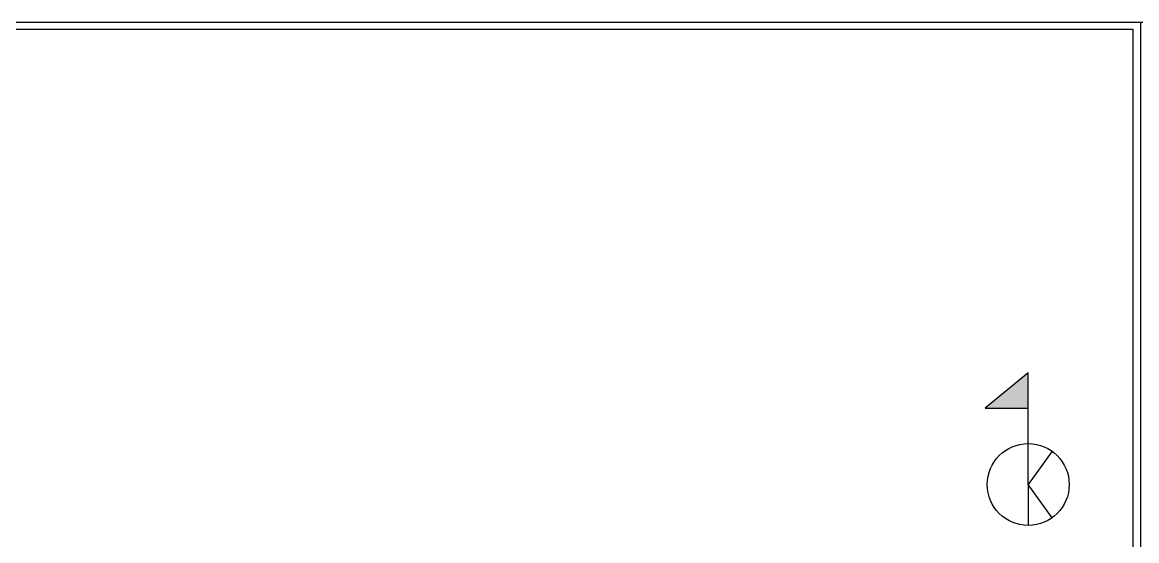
# Model space of a CAD drawing. Header units: millimetres. Extents: x 2232 to 85269, y -3593 to 5869.
# Drawn here: x 4351 to 7216, y 4534 to 5869 of the extents above; entities that cross this region are included whole.
import ezdxf

# ---------------------------------------------------------------- set-up
doc = ezdxf.new("R2010")
doc.units = ezdxf.units.MM
doc.layers.add('çerceve', color=4, linetype='Continuous', lineweight=30)
doc.layers.add('ÖLÇÜ İÇ', color=7, linetype='Continuous', lineweight=9)

msp = doc.modelspace()

# ---------------------------------------------------------------- hatches: boundary and pattern name
at = {"layer": 'ÖLÇÜ İÇ', "lineweight": 30}
h = msp.add_hatch(color=3, dxfattribs=at)
h.dxf.hatch_style = 1
h.paths.add_polyline_path([(6937.5, 4966.6), (6826.9, 4875.3), (6937.5, 4875.3)])

# ---------------------------------------------------------------- linework, layer by layer
msp.add_line((3332.4, 5868.7), (79990.7, 5868.7))
at = {"layer": 'çerceve'}
for points in [[(7226.5, 1368.7), (3332.4, 1368.7), (3332.4, 5868.7), (7226.5, 5868.7)], [(7206.5, 1389.2), (3352.4, 1388.7), (3352.4, 5851.3), (7206.5, 5851.3)]]:
    msp.add_lwpolyline(points, close=True, dxfattribs=at)
at = {"layer": 'ÖLÇÜ İÇ', "color": 3, "lineweight": 30}
for points in [[(6937.5, 4679), (6937.5, 4966.6), (6826.9, 4875.3)], [(6826.9, 4875.3), (6937.5, 4875.3)], [(6999.1, 4764.5), (6937.5, 4679)], [(6999.1, 4593.6), (6937.5, 4679)], [(6937.5, 4679), (6937.5, 4573.7)]]:
    msp.add_lwpolyline(points, dxfattribs=at)
msp.add_circle((6937.5, 4679), 105.3, dxfattribs=at)

doc.saveas('drawing.dxf')
